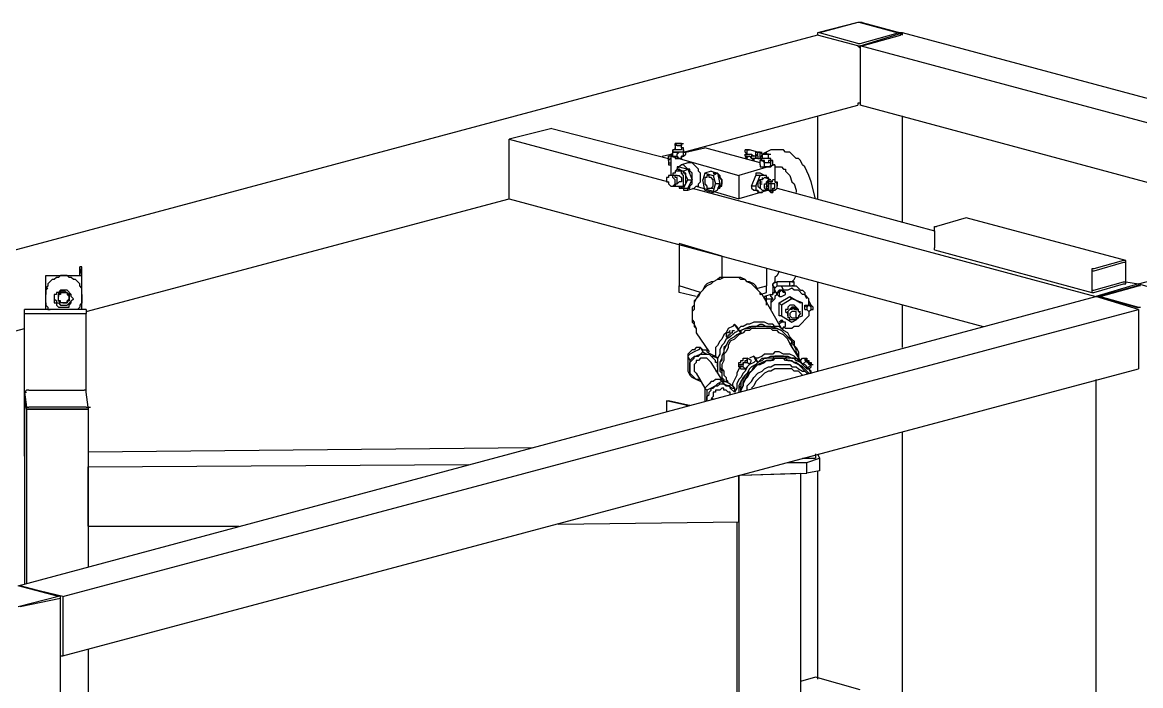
# Model space of a CAD drawing. Extents: x 855 to 1547, y 199 to 1196.
# Drawn here: x 1355.4 to 1409.5, y 1163.6 to 1195.7 of the extents above; entities that cross this region are included whole.
import ezdxf

# ---------------------------------------------------------------- set-up
doc = ezdxf.new("R2010")
doc.units = 0
doc.layers.add('2345-64C-02_Sort_layout', color=7, linetype='CONTINUOUS')

msp = doc.modelspace()

# ---------------------------------------------------------------- linework, layer by layer
at = {"layer": '2345-64C-02_Sort_layout', "color": 7}
for points in [[(1395.84658, 1195.72993), (1393.88925, 1195.21485)], [(1395.9496, 1195.72993), (1395.84658, 1195.72993), (1393.99235, 1195.21485), (1393.99227, 1195.21485)], [(1396.05261, 1195.72993), (1395.84658, 1195.72993)], [(1395.9496, 1195.72993), (1397.80391, 1195.21485)], [(1396.05261, 1195.72993), (1397.90688, 1195.21485)], [(1393.88925, 1195.11184), (1324.66316, 1176.56913)], [(1393.88925, 1195.21485), (1393.88925, 1195.11184)], [(1393.88925, 1195.21485), (1393.88925, 1195.1118)], [(1395.84658, 1194.59676), (1393.88925, 1195.11184)], [(1395.84658, 1194.59676), (1393.88925, 1195.11184)], [(1393.88925, 1195.11184), (1393.88925, 1195.1118)], [(1395.84658, 1194.69978), (1393.99235, 1195.21485)], [(1395.84658, 1194.69978), (1395.9496, 1194.69978), (1397.80391, 1195.21485)], [(1395.9496, 1194.59676), (1398.0099, 1195.21485)], [(1396.05261, 1194.59676), (1397.90688, 1195.11184)], [(1397.80391, 1195.21485), (1397.90684, 1195.21485), (1397.80382, 1195.21485)], [(1397.90688, 1195.11184), (1398.00985, 1195.21485), (1397.90684, 1195.21485)], [(1398.0099, 1195.11184), (1398.0099, 1195.21485)], [(1426.44206, 1187.59174), (1398.0099, 1195.21485)], [(1395.84658, 1194.59676), (1396.05261, 1194.59676)], [(1395.84658, 1194.59676), (1395.9496, 1194.49375), (1395.9496, 1191.81536)], [(1424.38176, 1186.97365), (1395.9496, 1194.59676), (1395.9496, 1191.71234)], [(1387.3993, 1189.44601), (1395.84658, 1191.71234)], [(1395.9496, 1191.81536), (1395.84658, 1191.81536), (1395.84658, 1191.71234)], [(1418.92196, 1185.53144), (1395.9496, 1191.71234)], [(1393.88925, 1191.19727), (1393.88925, 1187.17964)], [(1398.0099, 1186.04651), (1398.0099, 1191.19727)], [(1381.01237, 1190.57918), (1378.95211, 1190.0641)], [(1381.01237, 1190.57918), (1386.67824, 1189.13697)], [(1378.95211, 1187.17964), (1378.95211, 1190.0641), (1386.67824, 1188.0038)], [(1386.98728, 1189.65204), (1386.98728, 1189.54903), (1386.88427, 1189.54903)], [(1387.3993, 1189.54903), (1387.3993, 1189.44601), (1387.19331, 1189.44601), (1386.98728, 1189.44601), (1386.88427, 1189.44601), (1386.88427, 1189.54903)], [(1386.88427, 1189.54903), (1386.88427, 1189.44601)], [(1386.88427, 1189.23998), (1386.88427, 1189.44601), (1386.98728, 1189.44601)], [(1387.0903, 1189.85811), (1386.98728, 1189.85811)], [(1387.0903, 1189.85811), (1386.98728, 1189.85803), (1387.0903, 1189.75501), (1387.29633, 1189.75501), (1387.29633, 1189.85803), (1387.0903, 1189.85803)], [(1387.29633, 1189.85811), (1387.29633, 1189.75501), (1386.98728, 1189.75501), (1386.98728, 1189.85803)], [(1386.98728, 1189.75501), (1386.98728, 1189.65204)], [(1387.0903, 1189.54903), (1386.98728, 1189.54903), (1386.98728, 1189.65204)], [(1386.98728, 1189.44601), (1387.0903, 1189.44601), (1387.0903, 1189.343)], [(1387.29633, 1189.65204), (1387.29633, 1189.54903), (1387.0903, 1189.54903)], [(1387.19331, 1189.44601), (1387.0903, 1189.343)], [(1387.3993, 1189.44601), (1387.29633, 1189.44601), (1387.19331, 1189.44601)], [(1387.29633, 1189.85811), (1387.3993, 1189.85811)], [(1387.29633, 1189.65204), (1387.29633, 1189.75501)], [(1387.3993, 1189.54903), (1387.3993, 1189.65204), (1387.29633, 1189.65204)], [(1387.3993, 1189.44601), (1387.3993, 1189.54903)], [(1387.3993, 1189.23998), (1387.3993, 1189.44601)], [(1387.3993, 1189.44601), (1387.50232, 1189.44601)], [(1387.5024, 1189.44601), (1388.4295, 1189.65204)], [(1387.5024, 1189.343), (1387.5024, 1189.44601)], [(1391.10789, 1188.93094), (1388.4295, 1189.65204)], [(1390.59281, 1189.54903), (1390.38678, 1189.54903)], [(1390.38678, 1189.44601), (1390.38678, 1189.54903)], [(1390.38678, 1189.44601), (1390.4898, 1189.343)], [(1390.4898, 1189.44601), (1390.4898, 1189.54903), (1390.59281, 1189.54903)], [(1390.4898, 1189.343), (1390.4898, 1189.44601)], [(1391.00487, 1189.44601), (1390.59281, 1189.54903)], [(1391.00487, 1189.44601), (1390.90186, 1189.44601)], [(1391.00487, 1189.23998), (1390.90186, 1189.343), (1390.90186, 1189.44601)], [(1390.90186, 1189.44601), (1391.00487, 1189.44601)], [(1390.90186, 1189.44601), (1391.00487, 1189.44601)], [(1390.90186, 1189.343), (1390.90186, 1189.44601)], [(1391.00487, 1189.23998), (1391.00487, 1189.44601)], [(1391.00487, 1189.44601), (1391.10789, 1189.44601)], [(1391.10789, 1189.44601), (1391.00487, 1189.44601)], [(1391.10789, 1189.44601), (1391.00487, 1189.44601)], [(1391.10789, 1189.44601), (1391.00487, 1189.44601)], [(1391.10789, 1189.13697), (1391.10789, 1189.44601)], [(1391.10789, 1189.44601), (1391.2109, 1189.44601)], [(1391.10789, 1189.44601), (1391.2109, 1189.44601)], [(1391.10789, 1189.44601), (1391.2109, 1189.343), (1391.10789, 1189.13697), (1391.2109, 1189.13697)], [(1391.10789, 1189.13697), (1391.10789, 1189.44601)], [(1391.10789, 1189.44601), (1391.2109, 1189.44601)], [(1393.78628, 1187.17964), (1393.58025, 1188.0038), (1393.47723, 1188.31284), (1393.2712, 1188.72486), (1393.16819, 1188.82792), (1393.06517, 1189.03395), (1392.96216, 1189.13697), (1392.8591, 1189.13697), (1392.55006, 1189.44601), (1392.34407, 1189.44601), (1392.24105, 1189.54903), (1391.62292, 1189.54903), (1391.2109, 1189.343)], [(1391.31387, 1189.343), (1391.5199, 1189.343), (1391.41689, 1189.343), (1391.41689, 1189.44601), (1391.31387, 1189.343)], [(1386.36919, 1189.23998), (1386.78125, 1189.343)], [(1386.88427, 1189.343), (1386.78125, 1189.343), (1386.78125, 1189.23998), (1386.67824, 1189.23998), (1386.67824, 1188.82792), (1386.78125, 1188.82792)], [(1386.67824, 1189.03395), (1386.67824, 1189.13697), (1386.67824, 1189.23998)], [(1386.78125, 1189.13697), (1386.67824, 1189.03395), (1386.67824, 1188.93094), (1386.78125, 1188.93094)], [(1386.88427, 1189.343), (1386.78125, 1189.23998)], [(1386.78125, 1189.23998), (1386.78125, 1188.31284)], [(1386.78125, 1189.23998), (1390.07778, 1188.31284)], [(1386.78125, 1189.23998), (1386.88427, 1189.23998)], [(1386.88427, 1189.23998), (1386.98728, 1189.23998)], [(1386.88427, 1189.23998), (1386.98728, 1189.23998)], [(1386.88427, 1189.23998), (1386.98728, 1189.23998)], [(1386.98728, 1189.23998), (1387.0903, 1189.23998)], [(1386.98728, 1189.23998), (1386.98728, 1189.13697), (1387.19331, 1189.13697), (1387.29633, 1189.13697), (1387.29633, 1189.23998), (1387.3993, 1189.23998)], [(1387.3993, 1189.23998), (1387.29633, 1189.23998), (1387.29633, 1189.13697), (1387.19331, 1189.13697), (1387.0903, 1189.23998), (1387.0903, 1189.343)], [(1387.60538, 1188.93094), (1387.29633, 1188.82792)], [(1387.3993, 1189.23998), (1387.50232, 1189.343)], [(1387.81141, 1188.93094), (1387.70835, 1188.93094), (1387.60533, 1188.93094)], [(1387.91442, 1187.69475), (1388.01744, 1187.79777), (1388.12045, 1187.79777), (1388.12045, 1187.90078), (1388.22347, 1188.0038), (1388.22347, 1188.41582), (1388.12045, 1188.51883), (1388.12045, 1188.62185), (1387.81141, 1188.93094)], [(1390.38678, 1189.23998), (1390.38678, 1189.343), (1390.69583, 1189.343), (1390.69583, 1189.23998)], [(1390.59281, 1189.23998), (1390.38678, 1189.13697)], [(1390.38678, 1189.13697), (1390.4898, 1189.13697), (1390.4898, 1189.23998), (1390.59281, 1189.23998), (1390.79884, 1189.03395)], [(1390.38678, 1189.13697), (1390.4898, 1189.23998), (1390.59281, 1189.23998)], [(1390.38678, 1189.23998), (1390.59281, 1189.23998), (1390.69583, 1189.13697)], [(1390.4898, 1189.23998), (1390.38678, 1189.23998)], [(1390.4898, 1189.343), (1390.59281, 1189.343)], [(1390.4898, 1189.343), (1390.59281, 1189.343), (1390.69583, 1189.343), (1390.79884, 1189.23998)], [(1390.69583, 1189.13697), (1390.69583, 1189.23998)], [(1390.79884, 1189.23998), (1390.69583, 1189.23998)], [(1390.79884, 1189.13697), (1390.69583, 1189.13697)], [(1390.90186, 1189.23998), (1390.79884, 1189.23998)], [(1390.79884, 1189.13697), (1390.79884, 1189.03395)], [(1391.00487, 1189.13697), (1390.79884, 1189.13697)], [(1390.90186, 1189.343), (1390.90186, 1189.13697)], [(1390.90186, 1189.13697), (1390.90186, 1189.343)], [(1390.90186, 1189.23998), (1390.90186, 1189.13697)], [(1391.00487, 1189.13697), (1390.90186, 1189.13697)], [(1391.00487, 1189.13697), (1390.90186, 1189.13697)], [(1391.00487, 1189.23998), (1391.00487, 1189.13697)], [(1391.00487, 1189.13697), (1391.10789, 1189.13697)], [(1391.2109, 1189.13697), (1391.10789, 1189.03395)], [(1391.10789, 1189.13697), (1391.2109, 1189.13697)], [(1391.62296, 1189.03395), (1391.62292, 1189.03395), (1391.5199, 1189.03395), (1391.5199, 1188.93094), (1391.31387, 1188.93094), (1391.31387, 1189.03395), (1391.2109, 1189.03395), (1391.10789, 1189.03395)], [(1391.10789, 1188.82792), (1391.10789, 1189.03395), (1391.2109, 1189.03395)], [(1391.2109, 1189.343), (1391.2109, 1189.13697)], [(1391.51995, 1189.343), (1391.2109, 1189.343), (1391.31387, 1189.343)], [(1391.31387, 1189.13697), (1391.2109, 1189.13697)], [(1391.2109, 1189.03395), (1391.31387, 1188.93094)], [(1391.31387, 1189.343), (1391.41698, 1189.343)], [(1391.51995, 1189.13697), (1391.31387, 1189.13697)], [(1391.62296, 1188.72491), (1391.5199, 1188.72486), (1391.41689, 1188.72486), (1391.31387, 1188.72486), (1391.31387, 1188.93094)], [(1391.51995, 1188.93094), (1391.41689, 1188.93094), (1391.31387, 1188.93094)], [(1391.62296, 1189.03395), (1391.62292, 1189.13697), (1391.5199, 1189.13697)], [(1391.62296, 1188.93094), (1391.5199, 1188.93094)], [(1391.51995, 1189.343), (1391.62296, 1189.343)], [(1391.51995, 1189.13697), (1391.51995, 1189.343)], [(1391.62296, 1188.93094), (1391.62292, 1189.03395)], [(1391.72598, 1189.03395), (1391.62296, 1189.03395)], [(1391.62296, 1189.03395), (1391.72598, 1189.03395)], [(1391.62296, 1188.72491), (1391.62296, 1188.93094)], [(1391.72598, 1188.82792), (1391.72598, 1189.03395)], [(1386.78125, 1188.31284), (1386.67824, 1188.31284), (1386.67824, 1188.20983), (1386.57522, 1188.20983), (1386.57522, 1188.0038), (1386.67824, 1188.0038), (1386.67824, 1187.90078), (1386.78125, 1187.79777), (1386.88427, 1187.79777), (1386.98728, 1187.90078), (1386.98728, 1188.10681), (1386.88427, 1188.20983), (1386.88427, 1188.31284), (1386.78125, 1188.31284)], [(1386.88427, 1188.31284), (1386.78125, 1188.31284)], [(1387.19331, 1188.51892), (1386.98728, 1188.51883), (1386.98728, 1188.41582), (1386.88427, 1188.41582), (1386.88427, 1188.31284)], [(1386.98728, 1187.79777), (1386.98728, 1187.90078), (1387.0903, 1187.90078), (1387.0903, 1188.20983), (1386.98728, 1188.20983), (1386.98728, 1188.31284), (1386.88427, 1188.31284)], [(1387.3993, 1188.82792), (1387.29633, 1188.82792), (1387.19331, 1188.72486), (1387.0903, 1188.72486), (1387.0903, 1188.62185), (1386.98728, 1188.51883)], [(1387.0903, 1188.62189), (1386.98728, 1188.51892)], [(1386.98728, 1187.90078), (1386.98728, 1187.79777), (1387.3993, 1187.79777), (1387.3993, 1188.31284), (1387.29633, 1188.41582), (1387.29633, 1188.51883), (1387.19331, 1188.51883)], [(1387.0903, 1188.31284), (1386.98728, 1188.31284)], [(1387.0903, 1188.62189), (1387.19331, 1188.72491)], [(1387.0903, 1188.62189), (1387.3993, 1188.51892)], [(1387.19331, 1188.51892), (1387.0903, 1188.51892)], [(1387.0903, 1188.31284), (1387.19331, 1188.31284)], [(1387.19331, 1187.79777), (1387.19331, 1187.69475), (1387.3993, 1187.69475), (1387.3993, 1187.59174), (1387.60533, 1187.59174), (1387.60533, 1187.69475), (1387.70835, 1187.69475), (1387.70835, 1187.79777), (1387.81141, 1187.90078), (1387.81141, 1188.41582), (1387.70835, 1188.51883), (1387.70835, 1188.62185), (1387.60533, 1188.62185), (1387.3993, 1188.82792)], [(1387.19331, 1188.72491), (1387.60538, 1188.62189)], [(1387.29633, 1188.51892), (1387.19331, 1188.62185), (1387.19331, 1188.51883)], [(1387.19331, 1188.31284), (1387.29633, 1188.20983), (1387.29633, 1188.0038), (1387.19331, 1188.0038)], [(1387.3993, 1187.79777), (1387.50232, 1187.90078), (1387.50232, 1188.41582), (1387.3993, 1188.41582), (1387.3993, 1188.51883), (1387.29633, 1188.51883)], [(1387.3993, 1188.51892), (1387.60538, 1188.62189)], [(1387.3993, 1188.51892), (1387.60538, 1188.10681)], [(1387.60538, 1188.62189), (1387.81141, 1188.10681)], [(1388.4295, 1188.41582), (1388.32648, 1188.10681)], [(1388.7385, 1188.51892), (1388.4295, 1188.41582)], [(1388.4295, 1188.41582), (1388.8416, 1188.31284), (1388.94457, 1187.90078)], [(1388.8416, 1187.90078), (1388.84151, 1188.10681), (1388.7385, 1188.20983), (1388.63553, 1188.20983), (1388.63553, 1188.31284), (1388.53251, 1188.31284), (1388.53251, 1188.20983), (1388.4295, 1188.20983), (1388.4295, 1187.90078), (1388.53251, 1187.79777), (1388.53251, 1187.69475), (1388.7385, 1187.69475), (1388.84151, 1187.79777), (1388.84151, 1187.90078)], [(1388.8416, 1187.90078), (1388.84151, 1188.10681), (1388.7385, 1188.20983), (1388.63553, 1188.20983), (1388.63553, 1188.31284), (1388.53251, 1188.31284), (1388.53251, 1188.20983), (1388.4295, 1188.20983), (1388.4295, 1187.90078), (1388.53251, 1187.79777), (1388.53251, 1187.69475), (1388.7385, 1187.69475), (1388.84151, 1187.79777), (1388.84151, 1187.90078)], [(1388.63553, 1188.31284), (1388.53251, 1188.31284)], [(1388.7385, 1188.51892), (1389.04759, 1188.41582)], [(1389.25362, 1188.0038), (1389.25362, 1188.10681), (1389.1506, 1188.20983), (1389.1506, 1188.31284), (1389.04754, 1188.41582), (1388.84151, 1188.41582)], [(1388.8416, 1188.41582), (1388.94457, 1188.41582)], [(1388.8416, 1188.41582), (1388.94457, 1188.41582)], [(1389.04759, 1188.41582), (1388.8416, 1188.31284)], [(1388.8416, 1188.41582), (1389.04754, 1188.41582), (1389.1506, 1188.31284), (1389.1506, 1188.20983), (1389.25362, 1188.10681), (1389.25362, 1187.90078), (1389.1506, 1187.79777), (1389.1506, 1187.69475), (1389.04754, 1187.69475)], [(1389.04759, 1188.41582), (1389.1506, 1187.90078), (1388.94457, 1187.90078)], [(1391.82899, 1188.82792), (1390.07778, 1188.31284)], [(1390.07778, 1188.31284), (1390.07778, 1187.17964)], [(1390.69583, 1187.79777), (1390.90186, 1188.31284)], [(1391.10789, 1188.41582), (1390.90186, 1188.41582), (1390.90186, 1188.31284)], [(1390.90186, 1187.79777), (1391.10789, 1188.31284)], [(1391.10789, 1188.31284), (1390.90186, 1188.31284)], [(1391.10789, 1188.82792), (1391.10789, 1188.72491)], [(1391.10789, 1188.82792), (1391.10789, 1188.72486), (1391.2109, 1188.72486)], [(1391.10789, 1188.72491), (1391.2109, 1188.72486)], [(1391.31387, 1188.31284), (1391.10789, 1188.41582)], [(1391.51995, 1188.10681), (1391.5199, 1188.20983), (1391.41689, 1188.20983), (1391.41689, 1188.31284), (1391.10789, 1188.31284)], [(1391.2109, 1188.72491), (1391.2109, 1188.72486), (1391.31387, 1188.72486)], [(1391.2109, 1188.72491), (1391.5199, 1188.72486)], [(1391.51995, 1188.72491), (1391.62292, 1188.72486)], [(1391.62296, 1188.72491), (1391.62292, 1188.72486)], [(1391.62296, 1188.72491), (1391.72598, 1188.82792)], [(1391.82899, 1188.82792), (1391.72598, 1188.82792)], [(1391.82899, 1188.82792), (1391.82899, 1188.0038)], [(1391.82899, 1188.72491), (1392.13804, 1188.72486), (1392.24105, 1188.62185), (1392.34407, 1188.62185), (1392.34407, 1188.51883), (1392.55006, 1188.31284), (1392.65307, 1188.0038), (1392.75609, 1187.90078), (1392.8591, 1187.59174), (1392.8591, 1187.48872)], [(1386.88427, 1187.79777), (1386.98728, 1187.79777)], [(1387.0903, 1187.90078), (1387.19331, 1188.0038)], [(1387.0903, 1187.79777), (1387.19331, 1187.79777), (1387.3993, 1187.69475)], [(1387.0903, 1187.79777), (1387.19331, 1187.79777)], [(1387.29633, 1187.79777), (1387.3993, 1187.79777)], [(1387.3993, 1187.69475), (1387.60538, 1188.10681)], [(1387.60538, 1188.10681), (1387.81141, 1188.10681)], [(1387.60538, 1187.69475), (1387.81141, 1188.10681)], [(1388.01744, 1187.79777), (1390.07778, 1187.17964)], [(1388.4295, 1187.59174), (1388.32648, 1188.10681)], [(1388.8416, 1187.48872), (1388.94457, 1187.90078)], [(1389.04759, 1187.69475), (1389.1506, 1187.69475), (1389.1506, 1187.79777), (1389.25362, 1187.79777), (1389.25362, 1188.0038)], [(1389.04759, 1187.59174), (1389.1506, 1187.90078)], [(1390.69583, 1187.79777), (1390.69583, 1187.69475), (1390.79884, 1187.59174), (1390.90186, 1187.59174)], [(1390.90186, 1187.79777), (1390.69583, 1187.79777)], [(1390.90186, 1187.79777), (1390.90186, 1187.59174), (1391.00487, 1187.59174), (1391.00487, 1187.48872), (1391.2109, 1187.48872), (1391.31387, 1187.59174)], [(1391.2109, 1188.20983), (1391.2109, 1188.10681), (1391.10789, 1188.10681), (1391.00487, 1188.0038), (1391.00487, 1187.79777), (1391.10789, 1187.69475)], [(1391.31387, 1188.20983), (1391.2109, 1188.10681), (1391.10789, 1188.10681), (1391.10789, 1187.69475), (1391.2109, 1187.59174)], [(1391.10789, 1188.0038), (1391.2109, 1188.0038)], [(1391.10789, 1187.90078), (1391.10789, 1188.0038)], [(1391.10789, 1187.90078), (1391.2109, 1187.90078)], [(1391.62296, 1188.10681), (1391.31387, 1188.20983)], [(1391.62296, 1188.10681), (1391.5199, 1188.10681), (1391.5199, 1188.0038), (1391.41689, 1188.0038), (1391.41689, 1187.59174), (1391.5199, 1187.59174), (1391.41689, 1187.59174), (1391.31387, 1187.69475), (1391.31387, 1187.90078), (1391.41689, 1187.90078), (1391.41689, 1188.0038), (1391.5199, 1188.10681), (1391.62292, 1188.10681)], [(1391.72598, 1188.10681), (1391.62292, 1188.0038), (1391.5199, 1188.0038), (1391.5199, 1187.79777), (1391.41689, 1187.79777), (1391.41689, 1187.69475), (1391.5199, 1187.69475), (1391.5199, 1187.59174), (1391.62292, 1187.48872)], [(1391.62296, 1188.0038), (1391.5199, 1188.0038), (1391.41689, 1187.90078), (1391.41689, 1187.69475), (1391.5199, 1187.59174)], [(1391.41698, 1187.69475), (1391.41689, 1187.79777), (1391.5199, 1187.79777), (1391.5199, 1187.90078)], [(1391.72598, 1188.0038), (1391.62292, 1188.0038), (1391.62292, 1187.90078), (1391.5199, 1187.90078), (1391.5199, 1187.59174), (1391.62292, 1187.59174), (1391.62292, 1187.48872)], [(1391.72598, 1187.59174), (1391.72598, 1187.69475), (1391.82899, 1187.69475), (1391.82899, 1187.90078), (1391.62292, 1187.90078), (1391.62292, 1187.59174), (1391.72598, 1187.59174)], [(1391.82899, 1188.10681), (1391.72598, 1188.10681)], [(1391.72598, 1187.48872), (1391.72598, 1187.59174), (1391.82899, 1187.59174), (1391.93201, 1187.69475), (1391.93201, 1187.90078), (1391.82899, 1188.0038)], [(1391.82899, 1188.10681), (1391.82899, 1188.0038), (1391.93201, 1188.0038), (1391.93201, 1187.79777)], [(1387.3993, 1187.69475), (1387.60538, 1187.69475)], [(1387.60538, 1187.59174), (1387.91442, 1187.69475)], [(1387.81141, 1187.69475), (1407.38427, 1182.44099)], [(1388.4295, 1187.59174), (1388.8416, 1187.48872)], [(1388.7385, 1187.69475), (1388.8416, 1187.69475)], [(1389.04759, 1187.59174), (1388.8416, 1187.48872)], [(1389.04759, 1187.69475), (1389.1506, 1187.69475)], [(1391.51995, 1187.59174), (1390.07778, 1187.17964)], [(1390.90186, 1187.59174), (1391.10789, 1187.48872)], [(1391.2109, 1187.59174), (1391.51995, 1187.59174)], [(1391.31387, 1187.59174), (1391.41698, 1187.59174)], [(1391.72598, 1187.48872), (1391.62292, 1187.48872)], [(1391.62296, 1187.48872), (1391.72598, 1187.48872)], [(1391.82899, 1187.59174), (1391.72598, 1187.59174), (1391.72598, 1187.48872)], [(1391.93201, 1187.69475), (1399.55512, 1185.63445)], [(1358.45211, 1181.71988), (1378.95211, 1187.17964)], [(1378.95211, 1187.17964), (1401.92447, 1180.99877)], [(1409.44461, 1183.05908), (1424.38176, 1186.97365)], [(1401.10035, 1186.25254), (1399.65814, 1185.84044)], [(1408.82648, 1184.19224), (1401.10035, 1186.25254)], [(1399.55512, 1185.63445), (1399.55512, 1185.84044), (1399.65814, 1185.84044)], [(1399.55512, 1185.63445), (1399.55512, 1184.81033)], [(1387.19331, 1185.01636), (1387.19331, 1182.95606)], [(1389.25362, 1184.39827), (1387.19331, 1185.01636)], [(1399.55512, 1184.70736), (1399.55512, 1184.81029)], [(1399.55512, 1184.70736), (1407.17824, 1182.64702)], [(1389.25362, 1184.39827), (1389.25362, 1183.36816)], [(1408.82648, 1184.08923), (1408.72347, 1184.08923), (1407.28125, 1183.67717), (1407.17824, 1183.67717), (1407.17824, 1182.75003), (1407.28125, 1182.75003), (1408.72347, 1183.16209), (1408.82648, 1183.16209), (1408.82648, 1184.08923)], [(1408.72347, 1184.19224), (1407.28125, 1183.78018)], [(1408.82648, 1184.08923), (1408.82648, 1184.19224), (1408.72347, 1184.19224)], [(1408.82648, 1183.16209), (1408.82648, 1184.08923)], [(1356.49478, 1183.47114), (1358.24608, 1183.47114), (1358.14306, 1183.8832)], [(1356.49478, 1182.64702), (1356.49478, 1183.47114), (1358.24608, 1183.47114)], [(1356.49478, 1183.47114), (1356.59788, 1183.47114)], [(1358.24608, 1182.44099), (1358.24608, 1182.85305), (1358.14302, 1182.95606), (1358.14302, 1183.05908), (1357.93699, 1183.26506), (1357.83398, 1183.26506), (1357.731, 1183.36808), (1357.62799, 1183.36808), (1357.52497, 1183.47109), (1357.21593, 1183.47109), (1357.11291, 1183.36808), (1357.0099, 1183.36808), (1356.90688, 1183.26506), (1356.80382, 1183.26506), (1356.59779, 1183.05908), (1356.59779, 1182.95606), (1356.49478, 1182.85305), (1356.49478, 1182.75003)], [(1358.24608, 1183.8832), (1358.14306, 1183.8832)], [(1358.14306, 1183.47114), (1358.14306, 1183.8832)], [(1358.24608, 1183.47114), (1358.24608, 1183.8832)], [(1358.24608, 1181.8229), (1358.24608, 1183.47114)], [(1391.41698, 1183.78018), (1391.41698, 1182.95606)], [(1392.03502, 1183.67717), (1391.93201, 1183.47109), (1391.82899, 1183.36808), (1391.82899, 1183.16209), (1391.72598, 1183.05908)], [(1392.65316, 1183.16209), (1392.75609, 1183.26506), (1392.8591, 1183.47109)], [(1407.28125, 1183.78018), (1407.17824, 1183.78018), (1407.17824, 1183.57411)], [(1407.17824, 1183.57415), (1407.17824, 1182.75003)], [(1388.01744, 1182.44099), (1387.19331, 1182.64702), (1387.19331, 1182.95606)], [(1388.22347, 1182.64702), (1387.19331, 1182.95606)], [(1388.22347, 1182.64702), (1387.19331, 1182.95606)], [(1391.2109, 1182.544), (1390.69583, 1183.05908), (1390.4898, 1183.16209), (1390.38678, 1183.26506), (1390.18071, 1183.26506), (1390.07769, 1183.36808), (1389.35663, 1183.36808), (1389.1506, 1183.26506), (1389.04754, 1183.26506), (1388.84151, 1183.16209), (1388.7385, 1183.05908), (1388.53251, 1182.95606), (1388.22347, 1182.64702), (1388.12045, 1182.44099), (1388.01744, 1182.33797), (1387.91442, 1182.1319), (1387.91442, 1181.8229), (1387.81141, 1181.71988), (1387.81141, 1181.51385), (1387.81141, 1181.30782), (1387.91442, 1181.2048), (1387.91442, 1180.99873), (1388.01744, 1180.89572), (1388.01744, 1180.68969)], [(1391.10789, 1182.544), (1391.10789, 1182.64702), (1391.00487, 1182.75003), (1390.90186, 1182.95606), (1390.79884, 1183.05908), (1390.59281, 1183.16209), (1390.4898, 1183.16209), (1390.38678, 1183.26506), (1390.18071, 1183.36808), (1389.1506, 1183.36808), (1389.04754, 1183.26506), (1388.84151, 1183.16209), (1388.7385, 1183.16209), (1388.53251, 1183.05908), (1388.4295, 1182.95606), (1388.32648, 1182.75003), (1388.12045, 1182.544), (1388.01744, 1182.33797), (1387.91442, 1182.23491), (1387.91442, 1182.02888), (1387.81141, 1181.92591), (1387.81141, 1181.71988), (1387.81141, 1181.51385), (1387.81141, 1181.2048), (1387.91442, 1181.10179), (1388.01744, 1180.89572), (1388.01744, 1180.7927)], [(1391.2109, 1182.544), (1390.69583, 1183.05908), (1390.4898, 1183.16209), (1390.38678, 1183.26506), (1390.18071, 1183.26506), (1390.07769, 1183.36808), (1389.35663, 1183.36808), (1389.1506, 1183.26506), (1389.04754, 1183.26506), (1388.84151, 1183.16209), (1388.7385, 1183.05908), (1388.53251, 1182.95606), (1388.22347, 1182.64702), (1388.12045, 1182.44099), (1388.01744, 1182.33797), (1387.91442, 1182.1319), (1387.91442, 1181.8229), (1387.81141, 1181.71988), (1387.81141, 1181.51385), (1387.81141, 1181.30782), (1387.91442, 1181.2048), (1387.91442, 1180.99873), (1388.01744, 1180.89572), (1388.01744, 1180.68969)], [(1391.00487, 1182.85305), (1391.41698, 1182.95606)], [(1391.00487, 1182.85305), (1391.41698, 1182.95606)], [(1391.41698, 1182.64702), (1391.41698, 1182.95606)], [(1391.93201, 1183.16209), (1391.72598, 1183.05908)], [(1391.72598, 1182.95606), (1391.72598, 1183.05908), (1391.72598, 1182.95606)], [(1391.72598, 1182.95606), (1391.72598, 1182.85305), (1391.72598, 1182.75003), (1391.72598, 1182.64702), (1391.72598, 1182.544)], [(1391.72598, 1182.95606), (1391.82899, 1182.85305)], [(1391.93201, 1182.544), (1391.82899, 1182.75003), (1391.82899, 1182.85305), (1391.93201, 1182.95606), (1392.13804, 1182.95606)], [(1392.55006, 1183.16209), (1391.93201, 1183.16209)], [(1391.93201, 1182.95606), (1391.93201, 1183.16209)], [(1392.24105, 1182.75003), (1392.13804, 1182.95606)], [(1392.13804, 1182.95606), (1392.8591, 1182.95606), (1393.06517, 1182.75003), (1393.16819, 1182.75003), (1393.2712, 1182.64702), (1393.2712, 1182.544)], [(1392.13804, 1182.95606), (1392.24105, 1182.95606)], [(1392.55006, 1182.95606), (1392.55006, 1183.16209)], [(1392.75613, 1183.16209), (1392.55006, 1183.16209)], [(1392.65316, 1183.16209), (1392.55006, 1183.16209)], [(1392.65316, 1183.16209), (1392.75613, 1183.16209)], [(1392.65316, 1183.16209), (1392.75613, 1183.16209)], [(1392.65316, 1183.16209), (1392.75613, 1183.16209)], [(1392.65316, 1183.16209), (1392.75613, 1183.16209), (1392.65316, 1183.16209), (1392.75613, 1183.16209)], [(1392.75613, 1182.95606), (1392.65316, 1182.95606)], [(1392.75613, 1182.95606), (1392.75613, 1183.16209)], [(1392.75613, 1182.95606), (1392.85914, 1182.95606)], [(1393.88925, 1183.16209), (1393.88925, 1178.83546)], [(1407.28125, 1182.64702), (1408.72347, 1183.05908)], [(1409.44461, 1183.05908), (1407.38427, 1182.44099)], [(1407.48728, 1182.44099), (1407.38427, 1182.44099), (1407.48728, 1182.44099), (1409.34151, 1182.95606)], [(1407.5903, 1182.44099), (1409.44461, 1182.95606)], [(1408.72347, 1183.05908), (1408.82648, 1183.05908), (1408.82648, 1183.16209)], [(1408.82648, 1183.16209), (1409.44461, 1183.05908)], [(1409.54759, 1182.95606), (1409.34151, 1182.95606)], [(1409.54759, 1182.95606), (1409.44453, 1182.95606)], [(1409.44461, 1183.05908), (1409.44461, 1182.95606)], [(1409.44461, 1183.05908), (1409.44461, 1182.95606)], [(1409.44461, 1183.05908), (1411.60789, 1182.44099)], [(1355.15563, 1168.43094), (1407.38427, 1182.44099)], [(1356.49478, 1182.13198), (1356.49478, 1182.75003), (1356.59779, 1182.85305)], [(1356.49478, 1182.75003), (1356.49478, 1182.544)], [(1357.31894, 1181.92591), (1357.62799, 1181.92591), (1357.62799, 1182.02888), (1357.731, 1182.1319), (1357.731, 1182.23491), (1357.83398, 1182.33797), (1357.731, 1182.44099), (1357.731, 1182.544), (1357.52497, 1182.75003), (1357.21593, 1182.75003), (1357.11291, 1182.64702), (1357.0099, 1182.64702), (1357.0099, 1182.544), (1356.90688, 1182.544), (1356.90688, 1182.1319), (1357.0099, 1182.1319), (1357.0099, 1182.02888), (1357.11291, 1181.92591), (1357.21593, 1181.92591), (1357.31894, 1181.92591)], [(1356.90688, 1182.44099), (1356.90688, 1182.33797), (1357.0099, 1182.23491), (1357.0099, 1182.1319), (1357.11291, 1182.1319), (1357.21593, 1182.02888), (1357.31894, 1182.02888)], [(1357.11291, 1182.64702), (1357.31894, 1182.75003)], [(1357.31894, 1182.64702), (1357.21593, 1182.64702), (1357.11291, 1182.544)], [(1357.11291, 1182.64702), (1357.11291, 1182.544)], [(1357.21593, 1182.64702), (1357.21593, 1182.544), (1357.11291, 1182.544), (1357.11291, 1182.44099)], [(1357.11291, 1182.44099), (1357.11291, 1182.544)], [(1357.21593, 1182.13198), (1357.21593, 1182.23491), (1357.11291, 1182.23491), (1357.11291, 1182.44099)], [(1357.21593, 1182.13198), (1357.11291, 1182.23491), (1357.11291, 1182.33797), (1357.11291, 1182.44099)], [(1357.21593, 1182.64702), (1357.52497, 1182.64702)], [(1357.62799, 1182.544), (1357.31894, 1182.75003)], [(1357.31894, 1182.75003), (1357.31894, 1182.64702)], [(1357.31894, 1182.64702), (1357.42196, 1182.64702), (1357.52497, 1182.64702)], [(1357.31894, 1182.02888), (1357.52497, 1182.02888), (1357.83398, 1182.33797)], [(1357.52497, 1182.64702), (1357.52497, 1182.544), (1357.62799, 1182.544)], [(1357.52497, 1182.64702), (1357.52497, 1182.544), (1357.62799, 1182.44099), (1357.62799, 1182.33797)], [(1357.62799, 1182.33797), (1357.52497, 1182.23491), (1357.52497, 1182.1319)], [(1357.62799, 1182.544), (1357.731, 1182.544)], [(1357.62799, 1182.33797), (1357.62799, 1182.44099), (1357.62799, 1182.544)], [(1357.62799, 1182.544), (1357.62799, 1182.33797), (1357.62799, 1182.23496), (1357.62799, 1182.33797)], [(1358.24608, 1182.544), (1358.24608, 1182.1319), (1358.14302, 1182.02888), (1358.14302, 1181.92591)], [(1358.24608, 1182.23496), (1358.24608, 1182.44099)], [(1391.10789, 1182.544), (1391.41698, 1182.64702)], [(1391.2109, 1182.544), (1391.10789, 1182.544)], [(1392.13804, 1180.89576), (1391.2109, 1182.544)], [(1391.62296, 1182.544), (1391.31387, 1182.44099)], [(1391.41698, 1182.13198), (1391.41689, 1182.33797), (1391.31387, 1182.33797), (1391.31387, 1182.44099), (1391.41689, 1182.44099)], [(1391.41698, 1182.33797), (1391.31387, 1182.33797)], [(1391.41698, 1182.33797), (1391.41698, 1182.44099)], [(1391.41698, 1182.02888), (1391.41698, 1182.33797), (1391.72598, 1182.33797)], [(1391.62296, 1182.44099), (1391.62292, 1182.544), (1391.72598, 1182.544), (1391.72598, 1182.64702), (1391.82899, 1182.64702), (1391.82899, 1182.75003)], [(1391.93201, 1182.544), (1391.82899, 1182.44099), (1391.82899, 1182.33797), (1391.62292, 1182.1319), (1391.62292, 1181.8229)], [(1391.72598, 1182.33797), (1391.62292, 1182.23491), (1391.62292, 1181.8229)], [(1391.62296, 1182.44099), (1391.72598, 1182.33797)], [(1391.93201, 1182.64702), (1392.13804, 1182.75003), (1392.24105, 1182.75003)], [(1392.24105, 1182.75003), (1392.03502, 1182.75003), (1391.93201, 1182.64702), (1391.93201, 1182.544)], [(1391.93201, 1182.64702), (1392.03502, 1182.64702)], [(1392.03502, 1182.44099), (1391.93201, 1182.544), (1391.93201, 1182.64702)], [(1392.13804, 1182.75003), (1392.03502, 1182.64702)], [(1392.03502, 1182.64702), (1392.03502, 1182.44099)], [(1392.03502, 1182.13198), (1392.55006, 1182.44099)], [(1392.03502, 1182.44099), (1392.13804, 1182.44099)], [(1392.34407, 1182.64702), (1392.13804, 1182.75003)], [(1392.13804, 1182.75003), (1392.24105, 1182.64702)], [(1392.13804, 1182.44099), (1392.34407, 1182.544)], [(1392.65316, 1182.33797), (1392.13804, 1182.02888)], [(1393.47723, 1182.02888), (1393.47723, 1182.33797), (1393.2712, 1182.544), (1393.16819, 1182.544), (1392.96216, 1182.75003), (1392.75609, 1182.75003), (1392.65307, 1182.85305), (1392.44708, 1182.75003), (1392.24105, 1182.75003)], [(1392.34407, 1182.64702), (1392.24105, 1182.64702)], [(1392.34407, 1182.544), (1392.34407, 1182.64702)], [(1392.65316, 1182.33797), (1392.55006, 1182.44099)], [(1392.55006, 1182.44099), (1393.06517, 1182.13198)], [(1393.16819, 1182.13198), (1392.65316, 1182.33797)], [(1393.37422, 1182.33797), (1393.2712, 1182.544)], [(1407.17824, 1182.75003), (1407.17824, 1182.64702), (1407.28125, 1182.64702)], [(1407.38427, 1182.44099), (1407.48728, 1182.44099)], [(1409.44461, 1181.8229), (1407.38427, 1182.44099)], [(1407.5903, 1182.44099), (1407.48728, 1182.44099), (1407.5903, 1182.44099), (1409.44461, 1181.92591), (1409.54754, 1181.92591)], [(1407.48728, 1182.44099), (1409.34151, 1181.92591)], [(1358.45211, 1181.8229), (1355.46467, 1181.8229)], [(1355.46467, 1181.61686), (1355.46467, 1181.8229)], [(1355.46467, 1174.71485), (1355.46467, 1174.81787), (1355.46467, 1181.8229)], [(1356.49478, 1182.13198), (1356.49478, 1182.02888), (1356.59779, 1181.92591), (1356.59779, 1181.8229), (1356.70081, 1181.8229)], [(1356.49478, 1181.8229), (1356.49478, 1182.13198)], [(1357.52497, 1182.13198), (1357.21593, 1182.1319)], [(1357.31894, 1182.13198), (1357.31894, 1182.1319), (1357.21593, 1182.1319)], [(1357.31894, 1182.13198), (1357.42196, 1182.1319), (1357.52497, 1182.1319)], [(1357.31894, 1167.9159), (1409.44461, 1181.8229)], [(1357.52497, 1182.13198), (1357.52497, 1182.23491), (1357.62799, 1182.23491)], [(1358.04005, 1181.8229), (1358.04001, 1181.8229), (1358.14302, 1181.92591)], [(1358.45211, 1181.8229), (1358.45211, 1181.61686)], [(1392.03502, 1182.13198), (1392.13804, 1182.02888)], [(1392.13804, 1181.51385), (1392.03502, 1181.51385), (1392.03502, 1182.13198)], [(1392.13804, 1182.02888), (1392.13804, 1181.51385)], [(1392.85914, 1181.92591), (1392.75609, 1182.02888), (1392.55006, 1182.02888), (1392.44708, 1181.92591), (1392.44708, 1181.8229), (1392.34407, 1181.8229), (1392.34407, 1181.71988), (1392.44708, 1181.61686)], [(1392.96216, 1181.71988), (1392.96216, 1181.8229), (1392.8591, 1181.8229), (1392.75609, 1181.92591), (1392.65307, 1181.8229), (1392.55006, 1181.8229), (1392.44708, 1181.71988), (1392.44708, 1181.51385)], [(1392.85914, 1181.8229), (1392.75609, 1181.8229), (1392.75609, 1181.92591), (1392.65307, 1181.92591), (1392.65307, 1181.8229), (1392.55006, 1181.8229), (1392.44708, 1181.71988), (1392.44708, 1181.61686)], [(1392.44708, 1181.51385), (1392.44708, 1181.71988), (1392.65307, 1181.92591), (1392.8591, 1181.92591), (1392.8591, 1181.8229), (1392.96216, 1181.8229)], [(1392.96216, 1181.8229), (1392.85914, 1181.92591)], [(1393.16819, 1181.51385), (1393.16819, 1182.13198), (1393.06517, 1182.13198)], [(1393.2712, 1182.02888), (1393.47723, 1182.02888)], [(1393.2712, 1181.8229), (1393.2712, 1182.02888)], [(1393.37422, 1181.92591), (1393.2712, 1182.02888)], [(1393.2712, 1181.8229), (1393.37422, 1181.8229)], [(1393.47723, 1182.02888), (1393.37422, 1181.92591)], [(1393.37422, 1181.92591), (1393.37422, 1181.8229)], [(1393.37422, 1181.8229), (1393.47723, 1181.71988)], [(1393.58025, 1182.02888), (1393.47723, 1182.23496)], [(1393.47723, 1182.23496), (1393.47723, 1182.23491)], [(1393.47723, 1182.02888), (1393.58025, 1182.02888)], [(1393.58025, 1181.8229), (1393.68326, 1181.8229), (1393.68326, 1181.92591), (1393.58025, 1182.02888), (1393.47723, 1182.02888)], [(1393.58025, 1181.92591), (1393.47723, 1182.02888)], [(1393.47723, 1182.02888), (1393.58025, 1182.02888)], [(1393.47723, 1181.71988), (1393.58025, 1181.8229)], [(1393.58025, 1181.92591), (1393.58025, 1182.02888)], [(1393.58025, 1181.8229), (1393.58025, 1181.92591)], [(1398.0099, 1179.96862), (1398.0099, 1182.02888)], [(1409.34151, 1181.92591), (1409.54754, 1181.92591)], [(1409.44461, 1181.8229), (1409.44461, 1178.93847)], [(1355.46467, 1174.71485), (1355.46467, 1181.61686), (1358.45211, 1181.61686)], [(1358.45211, 1177.90832), (1358.45211, 1181.61686)], [(1392.03502, 1181.2048), (1392.13804, 1181.30782)], [(1392.13804, 1181.51385), (1392.65316, 1181.2048)], [(1392.13804, 1181.30782), (1392.24105, 1181.2048)], [(1392.13804, 1181.2048), (1392.13804, 1181.30782)], [(1393.47723, 1181.71988), (1393.47723, 1181.51385), (1392.96216, 1180.99873), (1392.75609, 1180.99873), (1392.65307, 1180.89572), (1392.34407, 1180.89572), (1392.24105, 1180.99873)], [(1392.96216, 1181.71988), (1393.06517, 1181.61686), (1392.96216, 1181.51385), (1392.96216, 1181.41083), (1392.8591, 1181.30782), (1392.55006, 1181.30782), (1392.55006, 1181.41083), (1392.44708, 1181.41083)], [(1392.44708, 1181.61686), (1392.44708, 1181.51385)], [(1392.44708, 1181.51385), (1392.44708, 1181.41083)], [(1392.85914, 1181.61686), (1392.8591, 1181.71988), (1392.65307, 1181.71988), (1392.55006, 1181.61686), (1392.55006, 1181.51385), (1392.65307, 1181.41083), (1392.8591, 1181.41083), (1392.8591, 1181.61686)], [(1392.65316, 1181.2048), (1392.85914, 1181.30782)], [(1392.85914, 1181.41083), (1393.16819, 1181.51385)], [(1392.96216, 1181.71988), (1393.06517, 1181.71988)], [(1332.08021, 1174.61184), (1355.46467, 1180.89576)], [(1388.01744, 1180.79279), (1388.01744, 1180.68969)], [(1389.87171, 1181.10179), (1389.76869, 1180.99873), (1389.56266, 1180.89572), (1389.45965, 1180.68969), (1389.35663, 1180.58671), (1389.25362, 1180.38068), (1389.1506, 1180.27767), (1389.04754, 1180.07164), (1388.94453, 1179.96862), (1388.94453, 1179.55652)], [(1390.07778, 1180.79279), (1389.87171, 1180.68969), (1389.66568, 1180.4837), (1389.45965, 1180.38068), (1389.35663, 1180.17465), (1389.25362, 1180.07164), (1389.1506, 1179.86561), (1389.1506, 1179.65954), (1389.04754, 1179.45351), (1389.04754, 1178.73244)], [(1391.10789, 1180.89576), (1390.69583, 1180.89572), (1390.59281, 1180.7927), (1390.38678, 1180.7927), (1390.28372, 1180.68969), (1390.07769, 1180.58671), (1389.87171, 1180.38068), (1389.66568, 1180.27767), (1389.56266, 1180.07164), (1389.56266, 1179.96862), (1389.45965, 1179.76259), (1389.35663, 1179.65954), (1389.35663, 1179.35053), (1389.25362, 1179.1445), (1389.25362, 1178.93847), (1389.35663, 1178.83546), (1389.35663, 1178.62943), (1389.45965, 1178.52641), (1389.45965, 1178.32034)], [(1389.66568, 1180.79279), (1389.56266, 1180.68969), (1389.45965, 1180.68969), (1389.45965, 1180.4837), (1389.56266, 1180.4837), (1389.56266, 1180.58671), (1389.66568, 1180.58671), (1389.66568, 1180.68969), (1389.76869, 1180.68969), (1389.76869, 1180.7927)], [(1389.76869, 1180.79279), (1389.87171, 1180.79279)], [(1390.07778, 1180.79279), (1389.87171, 1181.10179)], [(1389.87171, 1181.10179), (1389.97468, 1180.99877)], [(1390.18075, 1180.68969), (1389.97468, 1180.99877)], [(1391.00487, 1181.2048), (1390.79884, 1181.2048), (1390.59281, 1181.10179), (1390.4898, 1181.10179), (1390.28372, 1180.99873), (1390.18071, 1180.99873), (1390.07769, 1180.89572)], [(1390.07778, 1180.79279), (1390.18071, 1180.7927), (1390.59281, 1180.99873), (1390.90186, 1180.99873), (1391.10789, 1181.10179)], [(1390.07778, 1180.79279), (1390.18075, 1180.68969)], [(1391.10789, 1180.99877), (1390.69583, 1180.99873), (1390.59281, 1180.89572), (1390.38678, 1180.89572), (1390.18071, 1180.7927), (1390.18071, 1180.68969)], [(1392.65316, 1180.27767), (1392.65307, 1180.38068), (1392.55006, 1180.4837), (1392.44708, 1180.68969), (1392.24105, 1180.7927), (1392.03502, 1180.99873), (1391.82899, 1180.99873), (1391.72598, 1181.10179), (1391.5199, 1181.10179), (1391.31387, 1181.2048), (1391.00487, 1181.2048)], [(1391.10789, 1181.10179), (1391.2109, 1181.10179), (1391.41689, 1180.99873), (1391.72598, 1180.99873), (1392.13804, 1180.7927), (1392.44708, 1180.4837), (1392.65307, 1180.38068), (1392.75609, 1180.27767), (1392.75609, 1180.07164), (1392.8591, 1179.96862), (1392.96216, 1179.76259), (1392.96216, 1179.45351)], [(1392.96216, 1179.55661), (1392.8591, 1179.76259), (1392.8591, 1179.86561), (1392.75609, 1180.07164), (1392.65307, 1180.17465), (1392.65307, 1180.27767), (1392.13804, 1180.7927), (1391.93201, 1180.89572), (1391.72598, 1180.89572), (1391.62292, 1180.99873), (1391.10789, 1180.99873)], [(1392.65316, 1179.96862), (1392.65307, 1180.07164), (1392.55006, 1180.17465), (1392.44708, 1180.38068), (1392.24105, 1180.58671), (1392.03502, 1180.68969), (1391.93201, 1180.7927), (1391.72598, 1180.7927), (1391.62292, 1180.89572), (1391.10789, 1180.89572)], [(1392.13804, 1181.2048), (1392.03502, 1181.10179)], [(1392.34407, 1181.2048), (1392.13804, 1181.2048)], [(1392.13804, 1180.89576), (1392.34407, 1180.99877)], [(1392.13804, 1180.89576), (1392.24105, 1180.89576)], [(1392.34407, 1181.2048), (1392.24105, 1181.2048)], [(1392.34407, 1180.99877), (1392.34407, 1181.2048)], [(1388.01744, 1180.68969), (1388.63553, 1179.76259)], [(1390.18075, 1180.68969), (1389.97468, 1180.58671), (1389.87171, 1180.4837), (1389.66568, 1180.38068), (1389.56266, 1180.27767), (1389.45965, 1180.07164), (1389.35663, 1179.96862), (1389.35663, 1179.76259), (1389.25362, 1179.55652), (1389.25362, 1179.45351), (1389.1506, 1179.24752), (1389.1506, 1178.83546), (1389.25362, 1178.73244), (1389.25362, 1178.42335)], [(1393.06517, 1179.35053), (1392.55006, 1180.17465)], [(1392.65316, 1180.17465), (1392.55006, 1180.17465)], [(1392.75613, 1180.17465), (1392.65316, 1180.27767)], [(1388.22347, 1179.96862), (1388.01744, 1179.96862), (1387.91442, 1179.86561), (1387.81141, 1179.86561), (1387.60533, 1179.65954), (1387.60533, 1179.55652)], [(1387.91442, 1179.76259), (1387.70835, 1179.65954), (1387.60533, 1179.55652)], [(1388.22347, 1179.96862), (1388.12045, 1179.86561), (1387.91442, 1179.76259)], [(1388.22347, 1179.96862), (1388.32648, 1179.76259), (1388.22347, 1179.65954), (1388.01744, 1179.55652)], [(1388.01744, 1179.55661), (1388.12045, 1179.55652), (1388.22347, 1179.65954), (1388.63553, 1179.65954), (1388.7385, 1179.55652)], [(1388.22347, 1179.96862), (1388.32648, 1179.86561), (1388.53251, 1179.86561), (1388.53251, 1179.76259), (1388.7385, 1179.65954), (1388.94453, 1179.55652)], [(1388.32648, 1179.76259), (1388.53251, 1179.65954), (1388.63553, 1179.65954), (1388.7385, 1179.55652)], [(1389.45965, 1180.07164), (1389.35663, 1179.86561), (1389.35663, 1179.76259), (1389.25362, 1179.55652), (1389.25362, 1179.35053), (1389.1506, 1179.24752), (1389.1506, 1179.04149), (1389.25362, 1178.83546), (1389.25362, 1178.52641), (1389.35663, 1178.42335), (1389.35663, 1178.32034)], [(1393.06517, 1179.35053), (1392.8591, 1179.45351), (1392.75609, 1179.55652), (1392.55006, 1179.65954), (1392.24105, 1179.65954), (1392.03502, 1179.76259), (1391.82899, 1179.76259), (1391.72598, 1179.65954), (1391.31387, 1179.65954), (1391.2109, 1179.55652), (1391.00487, 1179.45351), (1390.90186, 1179.45351)], [(1387.60538, 1179.55661), (1387.60533, 1179.45351), (1387.60533, 1179.35053), (1387.60533, 1179.1445)], [(1387.60538, 1179.1445), (1387.60533, 1179.1445), (1387.60533, 1179.04149), (1387.60533, 1178.93847), (1387.60533, 1178.83546)], [(1387.60538, 1179.55661), (1387.70839, 1179.35053)], [(1388.01744, 1179.55661), (1387.81141, 1179.45351), (1387.70835, 1179.35053)], [(1387.70839, 1178.93847), (1387.70835, 1179.24752), (1387.91442, 1179.45351), (1387.91442, 1179.55652), (1388.01744, 1179.55652)], [(1387.70839, 1179.35053), (1387.70835, 1179.24752), (1387.70835, 1179.1445), (1387.70835, 1178.93847)], [(1388.7385, 1179.24752), (1388.53251, 1179.45351), (1388.22347, 1179.45351), (1388.12045, 1179.35053), (1388.01744, 1179.35053), (1388.01744, 1179.24752), (1387.91442, 1179.1445), (1387.91442, 1178.83546), (1388.01744, 1178.73244)], [(1388.7385, 1179.55661), (1388.84151, 1179.55652), (1389.04754, 1179.45351)], [(1389.04759, 1179.04149), (1389.04754, 1179.24752), (1388.94453, 1179.24752), (1388.94453, 1179.35053), (1388.7385, 1179.55652)], [(1389.25362, 1178.4234), (1388.7385, 1179.24752)], [(1388.94457, 1179.55661), (1389.04759, 1179.45351)], [(1389.04759, 1179.45351), (1389.04754, 1179.24752), (1389.04754, 1179.1445), (1389.04754, 1179.04149), (1389.04754, 1179.04149), (1389.04754, 1178.93847), (1389.04754, 1178.83546)], [(1390.90186, 1179.35053), (1390.79884, 1179.24752), (1390.59281, 1179.1445), (1390.4898, 1179.04149), (1390.38678, 1178.83546), (1390.28372, 1178.73244), (1390.18071, 1178.52641), (1390.07769, 1178.42335), (1389.97468, 1178.21732), (1389.97468, 1178.01134), (1389.87171, 1177.80531)], [(1390.07778, 1179.1445), (1390.07769, 1179.24752), (1390.18071, 1179.24752), (1390.18071, 1179.35053), (1390.28372, 1179.35053)], [(1390.28377, 1179.24752), (1390.28372, 1179.1445), (1390.18071, 1179.1445), (1390.18071, 1179.04149), (1390.07769, 1179.04149), (1390.07769, 1179.1445)], [(1391.00487, 1179.24752), (1390.90186, 1179.1445), (1390.69583, 1179.04149), (1390.59281, 1178.93847), (1390.4898, 1178.73244), (1390.38678, 1178.62943), (1390.28372, 1178.42335), (1390.18071, 1178.32034), (1390.07769, 1178.11431), (1390.07769, 1177.80531)], [(1390.07778, 1179.1445), (1390.07769, 1179.04149)], [(1390.07778, 1179.1445), (1390.18075, 1179.1445)], [(1390.18075, 1177.80531), (1390.18071, 1178.01134), (1390.28372, 1178.11431), (1390.28372, 1178.32034), (1390.38678, 1178.42335), (1390.4898, 1178.62943), (1390.69583, 1178.83546), (1390.79884, 1179.04149), (1391.00487, 1179.1445), (1391.10789, 1179.1445), (1391.31387, 1179.24752), (1391.41689, 1179.35053), (1391.62292, 1179.35053), (1391.82899, 1179.45351), (1391.93201, 1179.45351)], [(1393.47723, 1178.73244), (1393.16819, 1179.04149), (1392.96216, 1179.1445), (1392.8591, 1179.24752), (1392.75609, 1179.24752), (1392.55006, 1179.35053), (1392.34407, 1179.35053), (1392.24105, 1179.45351), (1391.82899, 1179.45351), (1391.72598, 1179.35053), (1391.41689, 1179.35053), (1391.00487, 1179.1445), (1390.69583, 1178.83546), (1390.4898, 1178.73244), (1390.4898, 1178.52641), (1390.38678, 1178.42335), (1390.28372, 1178.21732), (1390.28372, 1178.11431), (1390.18071, 1177.90832), (1390.18071, 1177.80531)], [(1393.47723, 1178.73244), (1393.16819, 1179.04149), (1392.96216, 1179.1445), (1392.8591, 1179.24752), (1392.75609, 1179.24752), (1392.55006, 1179.35053), (1392.34407, 1179.35053), (1392.24105, 1179.45351), (1391.82899, 1179.45351), (1391.72598, 1179.35053), (1391.41689, 1179.35053), (1391.00487, 1179.1445), (1390.59281, 1178.73244), (1390.4898, 1178.52641), (1390.38678, 1178.42335), (1390.28372, 1178.21732), (1390.28372, 1178.11431), (1390.18071, 1177.90832), (1390.18071, 1177.80531)], [(1390.28377, 1179.35053), (1390.28372, 1179.45351), (1390.38678, 1179.45351), (1390.4898, 1179.45351)], [(1390.59281, 1179.1445), (1390.38678, 1178.93847), (1390.28377, 1179.04149), (1390.28372, 1179.1445), (1390.28372, 1179.24752)], [(1390.28377, 1179.24752), (1390.38678, 1179.24752), (1390.38678, 1179.35053), (1390.4898, 1179.35053), (1390.4898, 1179.45351)], [(1390.28377, 1179.24752), (1390.38678, 1179.24752), (1390.4898, 1179.24752)], [(1390.4898, 1179.45351), (1390.4898, 1179.35053), (1390.4898, 1179.24752)], [(1390.69583, 1179.35053), (1390.4898, 1179.45351)], [(1390.59281, 1179.1445), (1390.4898, 1179.24752)], [(1390.4898, 1177.90832), (1390.4898, 1178.11431), (1390.69583, 1178.32034), (1390.79884, 1178.52641), (1391.00487, 1178.73244), (1391.2109, 1178.83546), (1391.31387, 1178.93847), (1391.5199, 1179.04149), (1391.62292, 1179.04149), (1391.82899, 1179.1445), (1392.55006, 1179.1445), (1392.65307, 1179.04149), (1392.8591, 1179.04149), (1392.96216, 1178.93847), (1393.16819, 1178.83546), (1393.2712, 1178.83546), (1393.37422, 1178.73244)], [(1390.79884, 1179.55661), (1390.59281, 1179.45351)], [(1390.59281, 1179.1445), (1390.69583, 1179.35053)], [(1390.90186, 1179.35053), (1390.79884, 1179.55661)], [(1390.79884, 1179.55661), (1390.90186, 1179.45351)], [(1391.00487, 1179.24752), (1390.90186, 1179.45351)], [(1390.90186, 1179.35053), (1391.00487, 1179.24752)], [(1393.58025, 1178.73244), (1393.47723, 1178.93847), (1393.2712, 1179.04149), (1393.06517, 1179.24752), (1392.8591, 1179.35053), (1392.75609, 1179.45351), (1392.44708, 1179.45351), (1392.24105, 1179.55652), (1391.82899, 1179.55652), (1391.72598, 1179.45351), (1391.31387, 1179.45351), (1391.2109, 1179.35053), (1391.00487, 1179.24752)], [(1391.00487, 1179.24752), (1391.2109, 1179.45351), (1391.41689, 1179.45351), (1391.62292, 1179.55652), (1392.44708, 1179.55652), (1392.65307, 1179.45351), (1392.8591, 1179.45351), (1393.06517, 1179.24752), (1393.2712, 1179.1445), (1393.47723, 1178.93847), (1393.58025, 1178.73244)], [(1391.93201, 1179.45351), (1392.34407, 1179.45351), (1392.44708, 1179.35053), (1392.65307, 1179.35053), (1392.75609, 1179.24752), (1392.96216, 1179.1445), (1393.37422, 1178.73244), (1393.47723, 1178.73244)], [(1393.16819, 1179.1445), (1393.06517, 1179.35053), (1393.16819, 1179.45351), (1393.2712, 1179.45351)], [(1393.16819, 1179.45351), (1393.2712, 1179.45351)], [(1393.16819, 1179.1445), (1393.37422, 1179.35053)], [(1393.16819, 1179.1445), (1393.37422, 1178.93847)], [(1393.2712, 1179.45351), (1393.2712, 1179.35053), (1393.37422, 1179.35053)], [(1393.2712, 1179.45351), (1393.37422, 1179.35053), (1393.37422, 1179.24752), (1393.47723, 1179.24752)], [(1393.2712, 1179.45351), (1393.37422, 1179.45351), (1393.37422, 1179.35053), (1393.47723, 1179.35053), (1393.47723, 1179.24752), (1393.58025, 1179.24752)], [(1393.47723, 1179.24752), (1393.37422, 1179.35053)], [(1393.37422, 1178.93847), (1393.58025, 1179.1445)], [(1393.58025, 1179.24752), (1393.58025, 1179.1445), (1393.47723, 1179.24752)], [(1393.58025, 1179.1445), (1393.47723, 1179.1445), (1393.47723, 1179.24752)], [(1393.58025, 1179.1445), (1393.68326, 1179.1445)], [(1393.58025, 1179.04149), (1393.58025, 1179.1445)], [(1357.31894, 1165.03144), (1409.44461, 1178.93847)], [(1387.60538, 1178.83546), (1387.70839, 1178.62943)], [(1388.22347, 1178.32038), (1388.22347, 1178.42335), (1388.12045, 1178.42335), (1388.01744, 1178.42335), (1387.70835, 1178.73244), (1387.70835, 1178.93847)], [(1387.70839, 1178.93847), (1387.70835, 1178.93847), (1387.70835, 1178.83546), (1387.70835, 1178.73244), (1387.70835, 1178.62943)], [(1388.01744, 1178.4234), (1387.81141, 1178.52641), (1387.70835, 1178.62943)], [(1388.01744, 1178.73244), (1388.4295, 1178.01134)], [(1389.04759, 1179.04149), (1389.04754, 1178.93847), (1389.04754, 1178.83546), (1388.94453, 1178.83546)], [(1390.18075, 1179.04149), (1390.07769, 1178.93847), (1389.97468, 1178.73244), (1389.97468, 1178.62943), (1389.76869, 1178.21732), (1389.76869, 1178.11431)], [(1390.18075, 1179.04149), (1390.07769, 1179.04149)], [(1390.38678, 1178.62943), (1390.28372, 1178.52641), (1390.18071, 1178.32034), (1390.18071, 1178.11431), (1390.07769, 1178.01134), (1390.07769, 1177.80531)], [(1390.18075, 1178.93847), (1390.07778, 1179.04149)], [(1390.28377, 1179.04149), (1390.18071, 1179.04149)], [(1390.18075, 1178.93847), (1390.38678, 1178.93847)], [(1393.16819, 1178.62943), (1392.96216, 1178.83546), (1392.75609, 1178.83546), (1392.65307, 1178.93847), (1391.82899, 1178.93847), (1391.62292, 1178.83546), (1391.5199, 1178.83546), (1391.31387, 1178.73244), (1390.90186, 1178.32034), (1390.79884, 1178.11431), (1390.69583, 1178.01134)], [(1393.37422, 1178.93847), (1393.47723, 1178.93847)], [(1393.47723, 1178.93847), (1393.58025, 1179.04149)], [(1393.58025, 1178.83546), (1393.47723, 1178.93847)], [(1393.47723, 1178.73244), (1393.58025, 1178.73244)], [(1393.58025, 1178.73244), (1393.58025, 1178.83546)], [(1388.22347, 1178.32038), (1388.22347, 1178.32034), (1388.01744, 1178.42335)], [(1388.7385, 1178.32038), (1388.63553, 1178.21732), (1388.4295, 1178.01134)], [(1388.4295, 1178.01134), (1388.53251, 1177.90832)], [(1388.4295, 1178.01134), (1388.4295, 1177.90832), (1388.4295, 1177.80531), (1388.4295, 1177.70229)], [(1388.94457, 1178.11431), (1388.7385, 1178.01134), (1388.53251, 1177.90832)], [(1388.53251, 1177.49626), (1388.53251, 1177.59928), (1388.63553, 1177.70229), (1388.63553, 1177.80531), (1388.7385, 1177.90832), (1388.7385, 1178.01134), (1388.84151, 1178.01134), (1388.94453, 1178.11431)], [(1389.1506, 1178.4234), (1388.94453, 1178.42335), (1388.84151, 1178.32034), (1388.7385, 1178.32034)], [(1389.66568, 1177.80531), (1389.56266, 1177.80531), (1389.45965, 1177.90832), (1389.35663, 1177.90832), (1389.35663, 1178.01134), (1389.25362, 1178.01134), (1389.1506, 1177.90832), (1388.94453, 1177.90832), (1388.94453, 1177.80531), (1388.84151, 1177.80531), (1388.84151, 1177.59928), (1388.7385, 1177.49626), (1388.84151, 1177.49626)], [(1389.1506, 1178.4234), (1389.25362, 1178.32038), (1389.04754, 1178.21732), (1388.94453, 1178.11431)], [(1388.94457, 1178.11431), (1389.04754, 1178.11431), (1389.1506, 1178.21732), (1389.35663, 1178.21732), (1389.45965, 1178.11431), (1389.56266, 1178.11431)], [(1389.1506, 1178.4234), (1389.25362, 1178.42335), (1389.35663, 1178.32034), (1389.45965, 1178.32034), (1389.66568, 1178.21732), (1389.76869, 1178.11431), (1389.87171, 1178.01134)], [(1389.25362, 1178.32038), (1389.35663, 1178.21732), (1389.56266, 1178.11431)], [(1389.45965, 1178.4234), (1389.56266, 1178.32038)], [(1389.45965, 1178.32038), (1389.56266, 1178.32038)], [(1389.56266, 1178.11431), (1389.76869, 1178.01134), (1389.87171, 1178.01134)], [(1389.87171, 1177.80531), (1389.66568, 1178.01134), (1389.66568, 1178.11431), (1389.56266, 1178.11431)], [(1389.87171, 1178.01134), (1389.87171, 1177.80531)], [(1407.38427, 1178.4234), (1407.38427, 1150.19727)], [(1355.6707, 1177.90832), (1355.56764, 1177.90832), (1355.46463, 1177.80531)], [(1355.46467, 1177.80531), (1355.56769, 1177.80531)], [(1355.46467, 1177.80531), (1355.56769, 1177.0842)], [(1355.46467, 1177.80531), (1355.56769, 1177.0842)], [(1355.46467, 1177.80531), (1355.56769, 1177.80531)], [(1355.46467, 1177.80531), (1355.46467, 1168.53395)], [(1355.56769, 1176.98123), (1355.46467, 1177.80531), (1355.56769, 1177.80531)], [(1355.6707, 1177.90832), (1358.34909, 1177.90832)], [(1358.45211, 1177.80531), (1358.45211, 1177.90832), (1358.34909, 1177.90832)], [(1358.55512, 1177.0842), (1358.45211, 1177.80531)], [(1388.4295, 1177.70229), (1388.4295, 1177.59928), (1388.4295, 1177.39325)], [(1388.53251, 1177.90832), (1388.53251, 1177.80531), (1388.53251, 1177.59928), (1388.53251, 1177.49626)], [(1388.53251, 1177.39325), (1388.53251, 1177.49626)], [(1388.53251, 1177.49626), (1388.53251, 1177.39325)], [(1389.66568, 1177.70229), (1389.66568, 1177.80531)], [(1355.6707, 1176.98123), (1355.56764, 1176.98114), (1355.56764, 1177.08416)], [(1355.56769, 1177.0842), (1355.6707, 1177.08416)], [(1355.56769, 1176.98123), (1355.56769, 1168.53395)], [(1355.56769, 1176.98123), (1358.55512, 1176.98123), (1358.55512, 1169.35807)], [(1358.45211, 1177.0842), (1355.6707, 1177.0842)], [(1358.45211, 1176.98123), (1355.6707, 1176.98123)], [(1358.45211, 1177.0842), (1358.55512, 1177.08416)], [(1358.55512, 1177.0842), (1358.55512, 1176.98114), (1358.45211, 1176.98114)], [(1358.55512, 1177.0842), (1358.65814, 1177.0842)], [(1358.55512, 1177.0842), (1358.55512, 1176.98123)], [(1386.57522, 1177.39325), (1386.57522, 1176.87813)], [(1387.5024, 1177.18722), (1386.57522, 1177.39325), (1386.67824, 1177.39325)], [(1387.60538, 1177.18722), (1386.67824, 1177.39325)], [(1387.5024, 1177.18722), (1387.60538, 1177.18722)], [(1387.60538, 1177.18722), (1387.70839, 1177.18722)], [(1398.0099, 1152.05154), (1398.0099, 1175.84802)], [(1358.55512, 1174.92088), (1380.08527, 1175.12692)], [(1393.78628, 1174.81787), (1393.78628, 1174.61184)], [(1393.88925, 1174.81787), (1393.99235, 1174.61184)], [(1358.55512, 1174.19978), (1376.99482, 1174.30275)], [(1392.44708, 1174.40585), (1393.37422, 1174.40585)], [(1393.16819, 1174.61184), (1393.78628, 1174.61184)], [(1393.37422, 1174.40585), (1393.99235, 1174.61184), (1393.99235, 1173.99375), (1393.37422, 1173.89073)], [(1393.37422, 1173.89073), (1393.37422, 1174.40585)], [(1358.55512, 1171.31536), (1358.55512, 1174.19978)], [(1390.07778, 1173.78772), (1390.07778, 1115.17214), (1389.97468, 1115.89325)], [(1390.07778, 1171.52139), (1390.07778, 1173.78772)], [(1390.18075, 1173.78772), (1393.37422, 1173.89073)], [(1390.18075, 1173.78772), (1393.06517, 1173.89073)], [(1393.06517, 1173.89073), (1393.06517, 1115.17214)], [(1393.88925, 1173.99375), (1393.88925, 1163.89827)], [(1381.32146, 1171.41837), (1390.07778, 1171.52139)], [(1389.97468, 1171.52139), (1389.97468, 1150.09425)], [(1358.55512, 1171.31536), (1365.86919, 1171.31536)], [(1357.11291, 1167.9159), (1355.15563, 1168.43094)], [(1357.31894, 1167.9159), (1355.15563, 1168.43094)], [(1357.21593, 1167.9159), (1355.2586, 1168.43094)], [(1357.11291, 1167.9159), (1355.15563, 1167.40078)], [(1357.21593, 1167.8128), (1355.2586, 1167.40078)], [(1357.11291, 1167.9159), (1357.11291, 1167.91582)], [(1357.21593, 1126.5038), (1357.21593, 1167.9159)], [(1357.21593, 1167.8128), (1357.21593, 1167.91582)], [(1357.31894, 1167.9159), (1357.31894, 1165.03144)], [(1357.21593, 1165.03144), (1357.31894, 1165.03144)], [(1358.55512, 1165.34053), (1358.55512, 1131.13948)], [(1393.78628, 1164.00124), (1393.06517, 1163.79526)], [(1395.9496, 1163.3832), (1393.78628, 1164.00124)]]:
    msp.add_lwpolyline(points, dxfattribs=at)

doc.saveas('drawing.dxf')
